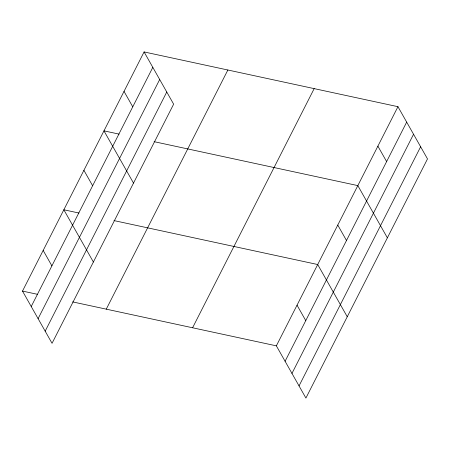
<?xml version="1.0" encoding="UTF-8"?>
<svg xmlns="http://www.w3.org/2000/svg" width="450" height="450" viewBox="0 0 450 450"><rect width="100%" height="100%" fill="white"/><g stroke="black" fill="none" stroke-linecap="round" stroke-linejoin="round"><path stroke-width="0.67" d="M144.084 51.936L173.638 104.158L52.048 343.311L22.5 291.088L144.084 51.936L397.952 106.689L427.5 158.912L305.916 398.064L276.362 345.842L72.63 301.899M31.23 306.512L152.814 67.359M38.098 318.656L159.688 79.504M45.18 331.166L166.764 92.014M106.273 309.156L227.863 70.003M192.589 327.769L314.179 88.616M276.362 345.842L397.952 106.689M285.092 361.266L406.682 122.113M291.966 373.41L413.55 134.257M299.042 385.92L420.632 146.768M119.07 134.111L103.961 130.854L133.509 183.083M154.091 141.666L357.829 185.608L387.377 237.836M78.947 213.03L63.838 209.773L93.386 262.001M113.968 220.584L317.706 264.527L347.254 316.755M22.5 291.088L37.609 294.345M377.887 146.149L386.618 161.572M337.764 225.067L346.494 240.497M297.034 305.184L305.764 320.608M124.026 91.395L132.756 106.819M83.903 170.314L92.627 185.743M43.172 250.431L51.896 265.854"/></g></svg>
